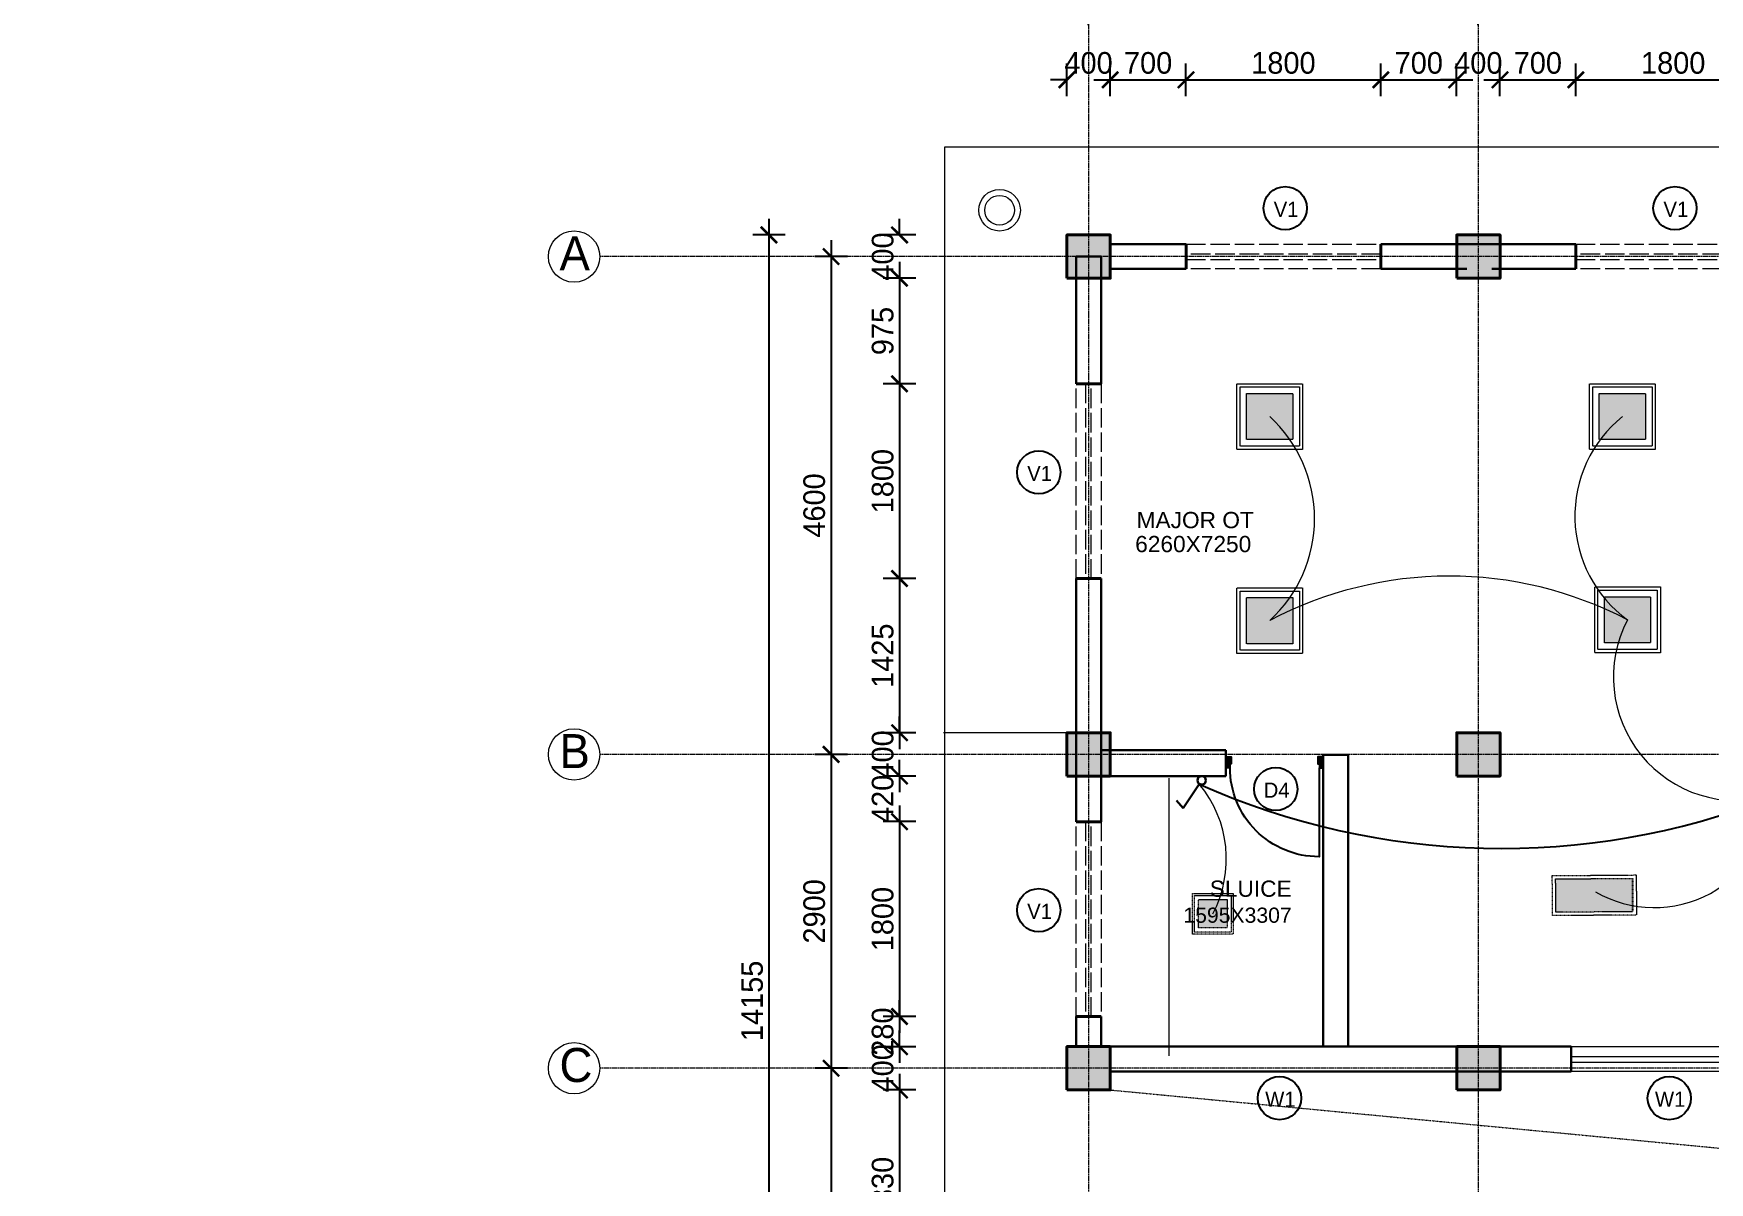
# Model space of a CAD drawing. Header units: inches. Extents: x -3071 to 2534411, y -17796 to 388172.
# Drawn here: x 1715705 to 1731185, y 360295 to 370911 of the extents above; entities that cross this region are included whole.
import ezdxf
from ezdxf.enums import TextEntityAlignment as Align

# ---------------------------------------------------------------- set-up
doc = ezdxf.new("R2010")
doc.units = ezdxf.units.IN
doc.header["$MEASUREMENT"] = 0
for name, pattern in [('ACAD_ISO08W100', [36, 24, -3, 6, -3]), ('CENTER', [2, 1.25, -0.25, 0.25, -0.25]), ('DASHDOT2', [12.7, 6.35, -3.175, 0, -3.175]), ('DASHED', [0.75, 0.5, -0.25]), ('Hidden', [15, 12, -3])]:
    doc.linetypes.add(name, pattern=pattern)
for name, color, linetype, lineweight in [('001-Archi-Opening Tags', 14, 'Continuous', 25), ('002-Archi- Opening', 90, 'Continuous', 25), ('A .4 col', 5, 'Continuous', 40), ('A 0.13 dw', 3, 'Continuous', 13), ('A 0.13 fixed furniture', 10, 'Continuous', 13), ('A 0.13 IND DIM', 240, 'Continuous', 13), ('A 0.18 steps', 6, 'Continuous', 18), ('A 0.40 wall', 160, 'Continuous', 40), ('cen', 50, 'ACAD_ISO08W100', 5), ('conduit Light & fan City', 30, 'Continuous', 5), ('dotted line', 1, 'DASHED', 9), ('Grid Tag', 6, 'Continuous', 20), ('p1 walls stone outline', 4, 'Continuous', 30), ('section', 6, 'DASHDOT2', 20), ('Switches', 173, 'Continuous', 15), ('text', 7, 'Continuous', 25)]:
    doc.layers.add(name, color=color, linetype=linetype, lineweight=lineweight)
for name, color, linetype in [('1 x 4 recessed', 80, 'CENTER'), ('2 x 11 recessed', 60, 'CENTER'), ('ceilling fan', 3, 'Continuous'), ('emergencylight', 1, 'Continuous'), ('thrtywpanel', 7, 'Continuous'), ('Wires', 1, 'Continuous')]:
    doc.layers.add(name, color=color, linetype=linetype)
doc.styles.add('AERIAL', font='arial.ttf', dxfattribs={"height": 10})
doc.styles.add('Archi 100', font='GOTHIC.TTF', dxfattribs={"height": 200})
doc.styles.add('CG', font='GOTHIC.TTF', dxfattribs={"height": 40})
doc.styles.get("Standard").update_dxf_attribs({"font": 'GOTHIC.TTF'})
doc.dimstyles.new('Archi 100', dxfattribs={"dimtxt": 200, "dimasz": 150, "dimexe": 150, "dimexo": 300, "dimgap": 50, "dimtad": 1, "dimdec": 0, "dimrnd": 5, "dimzin": 0, "dimdsep": 46, "dimtxsty": 'Archi 100', "dimblk": 'ARCHTICK', "dimcen": 0.09, "dimdle": 150, "dimclrd": 256, "dimclre": 256, "dimclrt": 256, "dimadec": 0, "dimazin": 0, "dimtfac": 1, "dimtdec": 0, "dimtix": 1, "dimtofl": 0, "dimtmove": 0, "dimatfit": 3, "dimfxl": 150, "dimfxlon": 1, "dimtolj": 1, "dimtzin": 0, "dimlwd": -1, "dimlwe": -1, "dimarcsym": 0})

# ---------------------------------------------------------------- blocks, each defined once
blk = doc.blocks.new('grid')
at = {"layer": 'Grid Tag', "linetype": 'Continuous', "ltscale": 30}
blk.add_circle((51, 48), 264, dxfattribs=at)
blk.add_attdef('GRID', (-143, -93), '', height=200)
blk = doc.blocks.new('*U659')
at = {"ltscale": 100}
for points in [[(5, 50), (5, -50), (55, -50), (55, 15), (40, 15), (40, 50)], [(895, 50), (895, -50), (845, -50), (845, 15), (860, 15), (860, 50)]]:
    blk.add_hatch(color=256, dxfattribs=at).paths.add_polyline_path(points)
blk.add_lwpolyline([(43, 50), (43, 864, -0.414214), (857, 50)], format="xyb", dxfattribs=at)
for points in [[(5, 50), (5, -50), (55, -50), (55, 15), (40, 15), (40, 50)], [(895, 50), (895, -50), (845, -50), (845, 15), (860, 15), (860, 50)]]:
    blk.add_lwpolyline(points, close=True)
blk = doc.blocks.new('window tag')
blk.add_circle((0, 0), 200)
at = {"style": 'Archi 100', "flags": 1}
for tag, p in [('WIDTH', (15, 174.5)), ('HEIGHT', (-4.5, -348.5))]:
    blk.add_attdef(tag, p, '', height=200, dxfattribs=at)
at = {"style": 'Archi 100'}
blk.add_attdef('SYMBOL', text='', height=200, dxfattribs=at).set_placement((8, -10.5), align=Align.MIDDLE_CENTER)
blk = doc.blocks.new('W2')
at = {"layer": 'A 0.13 dw'}
for points in [[(143910, 195589), (143910, 195359), (142110, 195359), (142110, 195589)], [(142110, 195446), (143910, 195446), (143910, 195496), (142110, 195496)]]:
    blk.add_lwpolyline(points, close=True, dxfattribs=at)
blk = doc.blocks.new('VENT 1800')
at = {"layer": 'A 0.13 dw', "linetype": 'Hidden', "ltscale": 15}
for p, q in [((165850, 199351), (167650, 199351)), ((167650, 199258), (165850, 199258)), ((165850, 199208), (167650, 199208)), ((167650, 199121), (165850, 199121))]:
    blk.add_line(p, q, dxfattribs=at)
at = {"layer": 'A 0.40 wall', "ltscale": 15}
for p, q in [((165850, 199121), (165850, 199351)), ((165850, 199258), (165850, 199208)), ((167650, 199351), (167650, 199121)), ((167650, 199208), (167650, 199258))]:
    blk.add_line(p, q, dxfattribs=at)
blk = doc.blocks.new('_ArchTick')
at = {"color": 0, "linetype": 'ByBlock', "const_width": 0.15}
blk.add_lwpolyline([(-0.5, -0.5), (0.5, 0.5)], dxfattribs=at)
blk = doc.blocks.new('*D1087')
at = {"transparency": 16777216}
for p, q in [((1725250, 370333), (1725250, 370633)), ((1725650, 370333), (1725650, 370633)), ((1725250, 370483), (1725100, 370483)), ((1725650, 370483), (1725800, 370483))]:
    blk.add_line(p, q, dxfattribs=at)
at = {"layer": 'Defpoints', "color": 0, "transparency": 16777216}
for p in [(1725650, 370483), (1725250, 369050), (1725650, 369050)]:
    blk.add_point(p, dxfattribs=at)
at = {"transparency": 16777216, "xscale": 150, "yscale": 150, "zscale": 150}
blk.add_blockref('_ArchTick', (1725250, 370483), dxfattribs=at)
at = {"transparency": 16777216, "xscale": 150, "yscale": 150, "zscale": 150, "rotation": 180}
blk.add_blockref('_ArchTick', (1725650, 370483), dxfattribs=at)
at = {"transparency": 16777216, "insert": (1725450, 370638), "char_height": 200, "attachment_point": 5, "style": 'Archi 100'}
blk.add_mtext('\\A1;400', dxfattribs=at)
blk = doc.blocks.new('*D1088')
at = {"transparency": 16777216}
for p, q in [((1725650, 370333), (1725650, 370633)), ((1726350, 370333), (1726350, 370633)), ((1725500, 370483), (1726500, 370483))]:
    blk.add_line(p, q, dxfattribs=at)
at = {"layer": 'Defpoints', "color": 0, "transparency": 16777216}
for p in [(1726350, 370483), (1725650, 369050), (1726350, 368965)]:
    blk.add_point(p, dxfattribs=at)
at = {"transparency": 16777216, "xscale": 150, "yscale": 150, "zscale": 150, "rotation": 180}
blk.add_blockref('_ArchTick', (1725650, 370483), dxfattribs=at)
at = {"transparency": 16777216, "xscale": 150, "yscale": 150, "zscale": 150}
blk.add_blockref('_ArchTick', (1726350, 370483), dxfattribs=at)
at = {"transparency": 16777216, "insert": (1726000, 370638), "char_height": 200, "attachment_point": 5, "style": 'Archi 100'}
blk.add_mtext('\\A1;700', dxfattribs=at)
blk = doc.blocks.new('*D1089')
at = {"transparency": 16777216}
for p, q in [((1726350, 370333), (1726350, 370633)), ((1728150, 370333), (1728150, 370633)), ((1726200, 370483), (1728300, 370483))]:
    blk.add_line(p, q, dxfattribs=at)
at = {"layer": 'Defpoints', "color": 0, "transparency": 16777216}
for p in [(1728150, 370483), (1726350, 368965), (1728150, 368965)]:
    blk.add_point(p, dxfattribs=at)
at = {"transparency": 16777216, "xscale": 150, "yscale": 150, "zscale": 150, "rotation": 180}
blk.add_blockref('_ArchTick', (1726350, 370483), dxfattribs=at)
at = {"transparency": 16777216, "xscale": 150, "yscale": 150, "zscale": 150}
blk.add_blockref('_ArchTick', (1728150, 370483), dxfattribs=at)
at = {"transparency": 16777216, "insert": (1727250, 370638), "char_height": 200, "attachment_point": 5, "style": 'Archi 100'}
blk.add_mtext('\\A1;1800', dxfattribs=at)
blk = doc.blocks.new('*D1090')
at = {"transparency": 16777216}
for p, q in [((1728150, 370333), (1728150, 370633)), ((1728850, 370333), (1728850, 370633)), ((1728000, 370483), (1729000, 370483))]:
    blk.add_line(p, q, dxfattribs=at)
at = {"layer": 'Defpoints', "color": 0, "transparency": 16777216}
for p in [(1728850, 370483), (1728850, 369050), (1728150, 368965)]:
    blk.add_point(p, dxfattribs=at)
at = {"transparency": 16777216, "xscale": 150, "yscale": 150, "zscale": 150, "rotation": 180}
blk.add_blockref('_ArchTick', (1728150, 370483), dxfattribs=at)
at = {"transparency": 16777216, "xscale": 150, "yscale": 150, "zscale": 150}
blk.add_blockref('_ArchTick', (1728850, 370483), dxfattribs=at)
at = {"transparency": 16777216, "insert": (1728500, 370638), "char_height": 200, "attachment_point": 5, "style": 'Archi 100'}
blk.add_mtext('\\A1;700', dxfattribs=at)
blk = doc.blocks.new('*D1091')
at = {"transparency": 16777216}
for p, q in [((1728850, 370333), (1728850, 370633)), ((1729250, 370333), (1729250, 370633)), ((1728850, 370483), (1728700, 370483)), ((1729250, 370483), (1729400, 370483))]:
    blk.add_line(p, q, dxfattribs=at)
at = {"layer": 'Defpoints', "color": 0, "transparency": 16777216}
for p in [(1729250, 370483), (1728850, 369050), (1729250, 369050)]:
    blk.add_point(p, dxfattribs=at)
at = {"transparency": 16777216, "xscale": 150, "yscale": 150, "zscale": 150}
blk.add_blockref('_ArchTick', (1728850, 370483), dxfattribs=at)
at = {"transparency": 16777216, "xscale": 150, "yscale": 150, "zscale": 150, "rotation": 180}
blk.add_blockref('_ArchTick', (1729250, 370483), dxfattribs=at)
at = {"transparency": 16777216, "insert": (1729050, 370638), "char_height": 200, "attachment_point": 5, "style": 'Archi 100'}
blk.add_mtext('\\A1;400', dxfattribs=at)
blk = doc.blocks.new('*D1092')
at = {"transparency": 16777216}
for p, q in [((1729250, 370333), (1729250, 370633)), ((1729951, 370333), (1729951, 370633)), ((1729100, 370483), (1730101, 370483))]:
    blk.add_line(p, q, dxfattribs=at)
at = {"layer": 'Defpoints', "color": 0, "transparency": 16777216}
for p in [(1729951, 370483), (1729250, 369050), (1729951, 368965)]:
    blk.add_point(p, dxfattribs=at)
at = {"transparency": 16777216, "xscale": 150, "yscale": 150, "zscale": 150, "rotation": 180}
blk.add_blockref('_ArchTick', (1729250, 370483), dxfattribs=at)
at = {"transparency": 16777216, "xscale": 150, "yscale": 150, "zscale": 150}
blk.add_blockref('_ArchTick', (1729951, 370483), dxfattribs=at)
at = {"transparency": 16777216, "insert": (1729600, 370638), "char_height": 200, "attachment_point": 5, "style": 'Archi 100'}
blk.add_mtext('\\A1;700', dxfattribs=at)
blk = doc.blocks.new('*D1093')
at = {"transparency": 16777216}
for p, q in [((1729951, 370333), (1729951, 370633)), ((1731750, 370333), (1731750, 370633)), ((1729801, 370483), (1731900, 370483))]:
    blk.add_line(p, q, dxfattribs=at)
at = {"layer": 'Defpoints', "color": 0, "transparency": 16777216}
for p in [(1731750, 370483), (1729951, 368965), (1731750, 368965)]:
    blk.add_point(p, dxfattribs=at)
at = {"transparency": 16777216, "xscale": 150, "yscale": 150, "zscale": 150, "rotation": 180}
blk.add_blockref('_ArchTick', (1729951, 370483), dxfattribs=at)
at = {"transparency": 16777216, "xscale": 150, "yscale": 150, "zscale": 150}
blk.add_blockref('_ArchTick', (1731750, 370483), dxfattribs=at)
at = {"transparency": 16777216, "insert": (1730850, 370638), "char_height": 200, "attachment_point": 5, "style": 'Archi 100'}
blk.add_mtext('\\A1;1800', dxfattribs=at)
blk = doc.blocks.new('*D1126')
at = {"transparency": 16777216}
for p, q in [((1725450, 370987), (1725450, 371287)), ((1729050, 370987), (1729050, 371287)), ((1725300, 371137), (1729200, 371137))]:
    blk.add_line(p, q, dxfattribs=at)
at = {"layer": 'Defpoints', "color": 0, "transparency": 16777216}
for p in [(1729050, 371137), (1725450, 368850), (1729050, 368850)]:
    blk.add_point(p, dxfattribs=at)
at = {"transparency": 16777216, "xscale": 150, "yscale": 150, "zscale": 150, "rotation": 180}
blk.add_blockref('_ArchTick', (1725450, 371137), dxfattribs=at)
at = {"transparency": 16777216, "xscale": 150, "yscale": 150, "zscale": 150}
blk.add_blockref('_ArchTick', (1729050, 371137), dxfattribs=at)
at = {"transparency": 16777216, "insert": (1727250, 371292), "char_height": 200, "attachment_point": 5, "style": 'Archi 100'}
blk.add_mtext('\\A1;3600', dxfattribs=at)
blk = doc.blocks.new('*D1127')
at = {"transparency": 16777216}
for p, q in [((1729050, 370987), (1729050, 371287)), ((1732650, 370987), (1732650, 371287)), ((1728900, 371137), (1732800, 371137))]:
    blk.add_line(p, q, dxfattribs=at)
at = {"layer": 'Defpoints', "color": 0, "transparency": 16777216}
for p in [(1732650, 371137), (1729050, 368850), (1732650, 368850)]:
    blk.add_point(p, dxfattribs=at)
at = {"transparency": 16777216, "xscale": 150, "yscale": 150, "zscale": 150, "rotation": 180}
blk.add_blockref('_ArchTick', (1729050, 371137), dxfattribs=at)
at = {"transparency": 16777216, "xscale": 150, "yscale": 150, "zscale": 150}
blk.add_blockref('_ArchTick', (1732650, 371137), dxfattribs=at)
at = {"transparency": 16777216, "insert": (1730850, 371292), "char_height": 200, "attachment_point": 5, "style": 'Archi 100'}
blk.add_mtext('\\A1;3600', dxfattribs=at)
blk = doc.blocks.new('*D1137')
at = {"transparency": 16777216}
for p, q in [((1725250, 371649), (1725250, 371949)), ((1764300, 371649), (1764300, 371949)), ((1725100, 371799), (1764450, 371799))]:
    blk.add_line(p, q, dxfattribs=at)
at = {"layer": 'Defpoints', "color": 0, "transparency": 16777216}
for p in [(1764300, 371799), (1725250, 369050), (1764300, 369050)]:
    blk.add_point(p, dxfattribs=at)
at = {"transparency": 16777216, "xscale": 150, "yscale": 150, "zscale": 150, "rotation": 180}
blk.add_blockref('_ArchTick', (1725250, 371799), dxfattribs=at)
at = {"transparency": 16777216, "xscale": 150, "yscale": 150, "zscale": 150}
blk.add_blockref('_ArchTick', (1764300, 371799), dxfattribs=at)
at = {"transparency": 16777216, "insert": (1744775, 371954), "char_height": 200, "attachment_point": 5, "style": 'Archi 100'}
blk.add_mtext('\\A1;39050', dxfattribs=at)
blk = doc.blocks.new('*D1138')
at = {"transparency": 16777216}
for p, q in [((1723704, 369050), (1723704, 369200)), ((1723854, 369050), (1723554, 369050)), ((1723854, 368650), (1723554, 368650)), ((1723704, 368650), (1723704, 368500))]:
    blk.add_line(p, q, dxfattribs=at)
at = {"layer": 'Defpoints', "color": 0, "transparency": 16777216}
for p in [(1725250, 369050), (1723704, 368650), (1725250, 368650)]:
    blk.add_point(p, dxfattribs=at)
at = {"transparency": 16777216, "xscale": 150, "yscale": 150, "zscale": 150}
for p, rotation in [((1723704, 369050), 270), ((1723704, 368650), 90)]:
    blk.add_blockref('_ArchTick', p, dxfattribs=dict(at, rotation=rotation))
at = {"transparency": 16777216, "insert": (1723549, 368850), "char_height": 200, "attachment_point": 5, "rotation": 90, "style": 'Archi 100'}
blk.add_mtext('\\A1;400', dxfattribs=at)
blk = doc.blocks.new('*D1139')
at = {"transparency": 16777216}
for p, q in [((1723704, 368800), (1723704, 367524)), ((1723854, 368650), (1723554, 368650)), ((1723854, 367674), (1723554, 367674))]:
    blk.add_line(p, q, dxfattribs=at)
at = {"layer": 'Defpoints', "color": 0, "transparency": 16777216}
for p in [(1725250, 368650), (1723704, 367674), (1725335, 367674)]:
    blk.add_point(p, dxfattribs=at)
at = {"transparency": 16777216, "xscale": 150, "yscale": 150, "zscale": 150}
for p, rotation in [((1723704, 368650), 90), ((1723704, 367674), 270)]:
    blk.add_blockref('_ArchTick', p, dxfattribs=dict(at, rotation=rotation))
at = {"transparency": 16777216, "insert": (1723549, 368162), "char_height": 200, "attachment_point": 5, "rotation": 90, "style": 'Archi 100'}
blk.add_mtext('\\A1;975', dxfattribs=at)
blk = doc.blocks.new('*D1140')
at = {"transparency": 16777216}
for p, q in [((1723704, 367824), (1723704, 365725)), ((1723854, 367674), (1723554, 367674)), ((1723854, 365875), (1723554, 365875))]:
    blk.add_line(p, q, dxfattribs=at)
at = {"layer": 'Defpoints', "color": 0, "transparency": 16777216}
for p in [(1725335, 367674), (1723704, 365875), (1725335, 365875)]:
    blk.add_point(p, dxfattribs=at)
at = {"transparency": 16777216, "xscale": 150, "yscale": 150, "zscale": 150}
for p, rotation in [((1723704, 367674), 90), ((1723704, 365875), 270)]:
    blk.add_blockref('_ArchTick', p, dxfattribs=dict(at, rotation=rotation))
at = {"transparency": 16777216, "insert": (1723549, 366775), "char_height": 200, "attachment_point": 5, "rotation": 90, "style": 'Archi 100'}
blk.add_mtext('\\A1;1800', dxfattribs=at)
blk = doc.blocks.new('*D1141')
at = {"transparency": 16777216}
for p, q in [((1723704, 366025), (1723704, 364300)), ((1723854, 365875), (1723554, 365875)), ((1723854, 364450), (1723554, 364450))]:
    blk.add_line(p, q, dxfattribs=at)
at = {"layer": 'Defpoints', "color": 0, "transparency": 16777216}
for p in [(1725335, 365875), (1723704, 364450), (1725250, 364450)]:
    blk.add_point(p, dxfattribs=at)
at = {"transparency": 16777216, "xscale": 150, "yscale": 150, "zscale": 150}
for p, rotation in [((1723704, 365875), 90), ((1723704, 364450), 270)]:
    blk.add_blockref('_ArchTick', p, dxfattribs=dict(at, rotation=rotation))
at = {"transparency": 16777216, "insert": (1723549, 365162), "char_height": 200, "attachment_point": 5, "rotation": 90, "style": 'Archi 100'}
blk.add_mtext('\\A1;1425', dxfattribs=at)
blk = doc.blocks.new('*D1142')
at = {"transparency": 16777216}
for p, q in [((1723704, 364450), (1723704, 364600)), ((1723854, 364450), (1723554, 364450)), ((1723854, 364050), (1723554, 364050)), ((1723704, 364050), (1723704, 363900))]:
    blk.add_line(p, q, dxfattribs=at)
at = {"layer": 'Defpoints', "color": 0, "transparency": 16777216}
for p in [(1725250, 364450), (1723704, 364050), (1725250, 364050)]:
    blk.add_point(p, dxfattribs=at)
at = {"transparency": 16777216, "xscale": 150, "yscale": 150, "zscale": 150}
for p, rotation in [((1723704, 364450), 270), ((1723704, 364050), 90)]:
    blk.add_blockref('_ArchTick', p, dxfattribs=dict(at, rotation=rotation))
at = {"transparency": 16777216, "insert": (1723549, 364250), "char_height": 200, "attachment_point": 5, "rotation": 90, "style": 'Archi 100'}
blk.add_mtext('\\A1;400', dxfattribs=at)
blk = doc.blocks.new('*D1143')
at = {"transparency": 16777216}
for p, q in [((1723704, 364050), (1723704, 364200)), ((1723854, 364050), (1723554, 364050)), ((1723854, 363629), (1723554, 363629)), ((1723704, 363629), (1723704, 363479))]:
    blk.add_line(p, q, dxfattribs=at)
at = {"layer": 'Defpoints', "color": 0, "transparency": 16777216}
for p in [(1725250, 364050), (1723704, 363629), (1725335, 363629)]:
    blk.add_point(p, dxfattribs=at)
at = {"transparency": 16777216, "xscale": 150, "yscale": 150, "zscale": 150}
for p, rotation in [((1723704, 364050), 270), ((1723704, 363629), 90)]:
    blk.add_blockref('_ArchTick', p, dxfattribs=dict(at, rotation=rotation))
at = {"transparency": 16777216, "insert": (1723549, 363839), "char_height": 200, "attachment_point": 5, "rotation": 90, "style": 'Archi 100'}
blk.add_mtext('\\A1;420', dxfattribs=at)
blk = doc.blocks.new('*D1144')
at = {"transparency": 16777216}
for p, q in [((1723854, 363629), (1723554, 363629)), ((1723704, 363779), (1723704, 361679)), ((1723854, 361829), (1723554, 361829))]:
    blk.add_line(p, q, dxfattribs=at)
at = {"layer": 'Defpoints', "color": 0, "transparency": 16777216}
for p in [(1725335, 363629), (1723704, 361829), (1725335, 361829)]:
    blk.add_point(p, dxfattribs=at)
at = {"transparency": 16777216, "xscale": 150, "yscale": 150, "zscale": 150}
for p, rotation in [((1723704, 363629), 90), ((1723704, 361829), 270)]:
    blk.add_blockref('_ArchTick', p, dxfattribs=dict(at, rotation=rotation))
at = {"transparency": 16777216, "insert": (1723549, 362729), "char_height": 200, "attachment_point": 5, "rotation": 90, "style": 'Archi 100'}
blk.add_mtext('\\A1;1800', dxfattribs=at)
blk = doc.blocks.new('*D1145')
at = {"transparency": 16777216}
for p, q in [((1723704, 361829), (1723704, 361979)), ((1723854, 361829), (1723554, 361829)), ((1723854, 361550), (1723554, 361550)), ((1723704, 361550), (1723704, 361400))]:
    blk.add_line(p, q, dxfattribs=at)
at = {"layer": 'Defpoints', "color": 0, "transparency": 16777216}
for p in [(1725335, 361829), (1723704, 361550), (1725250, 361550)]:
    blk.add_point(p, dxfattribs=at)
at = {"transparency": 16777216, "xscale": 150, "yscale": 150, "zscale": 150}
for p, rotation in [((1723704, 361829), 270), ((1723704, 361550), 90)]:
    blk.add_blockref('_ArchTick', p, dxfattribs=dict(at, rotation=rotation))
at = {"transparency": 16777216, "insert": (1723549, 361689), "char_height": 200, "attachment_point": 5, "rotation": 90, "style": 'Archi 100'}
blk.add_mtext('\\A1;280', dxfattribs=at)
blk = doc.blocks.new('*D1146')
at = {"transparency": 16777216}
for p, q in [((1723704, 361550), (1723704, 361700)), ((1723854, 361550), (1723554, 361550)), ((1723854, 361150), (1723554, 361150)), ((1723704, 361150), (1723704, 361000))]:
    blk.add_line(p, q, dxfattribs=at)
at = {"layer": 'Defpoints', "color": 0, "transparency": 16777216}
for p in [(1725250, 361550), (1723704, 361150), (1725250, 361150)]:
    blk.add_point(p, dxfattribs=at)
at = {"transparency": 16777216, "xscale": 150, "yscale": 150, "zscale": 150}
for p, rotation in [((1723704, 361550), 270), ((1723704, 361150), 90)]:
    blk.add_blockref('_ArchTick', p, dxfattribs=dict(at, rotation=rotation))
at = {"transparency": 16777216, "insert": (1723549, 361350), "char_height": 200, "attachment_point": 5, "rotation": 90, "style": 'Archi 100'}
blk.add_mtext('\\A1;400', dxfattribs=at)
blk = doc.blocks.new('*D1147')
at = {"transparency": 16777216}
for p, q in [((1723854, 361150), (1723554, 361150)), ((1723704, 361300), (1723704, 359170)), ((1723854, 359320), (1723554, 359320))]:
    blk.add_line(p, q, dxfattribs=at)
at = {"layer": 'Defpoints', "color": 0, "transparency": 16777216}
for p in [(1725250, 361150), (1723704, 359320), (1725278, 359320)]:
    blk.add_point(p, dxfattribs=at)
at = {"transparency": 16777216, "xscale": 150, "yscale": 150, "zscale": 150}
for p, rotation in [((1723704, 361150), 90), ((1723704, 359320), 270)]:
    blk.add_blockref('_ArchTick', p, dxfattribs=dict(at, rotation=rotation))
at = {"transparency": 16777216, "insert": (1723549, 360235), "char_height": 200, "attachment_point": 5, "rotation": 90, "style": 'Archi 100'}
blk.add_mtext('\\A1;1830', dxfattribs=at)
blk = doc.blocks.new('*D1153')
at = {"transparency": 16777216}
for p, q in [((1723072, 369000), (1723072, 364100)), ((1723222, 368850), (1722922, 368850)), ((1723222, 364250), (1722922, 364250))]:
    blk.add_line(p, q, dxfattribs=at)
at = {"layer": 'Defpoints', "color": 0, "transparency": 16777216}
for p in [(1725450, 368850), (1723072, 364250), (1725450, 364250)]:
    blk.add_point(p, dxfattribs=at)
at = {"transparency": 16777216, "xscale": 150, "yscale": 150, "zscale": 150}
for p, rotation in [((1723072, 368850), 90), ((1723072, 364250), 270)]:
    blk.add_blockref('_ArchTick', p, dxfattribs=dict(at, rotation=rotation))
at = {"transparency": 16777216, "insert": (1722917, 366550), "char_height": 200, "attachment_point": 5, "rotation": 90, "style": 'Archi 100'}
blk.add_mtext('\\A1;4600', dxfattribs=at)
blk = doc.blocks.new('*D1154')
at = {"transparency": 16777216}
for p, q in [((1723072, 364400), (1723072, 361200)), ((1723222, 364250), (1722922, 364250)), ((1723222, 361350), (1722922, 361350))]:
    blk.add_line(p, q, dxfattribs=at)
at = {"layer": 'Defpoints', "color": 0, "transparency": 16777216}
for p in [(1725450, 364250), (1723072, 361350), (1725450, 361350)]:
    blk.add_point(p, dxfattribs=at)
at = {"transparency": 16777216, "xscale": 150, "yscale": 150, "zscale": 150}
for p, rotation in [((1723072, 364250), 90), ((1723072, 361350), 270)]:
    blk.add_blockref('_ArchTick', p, dxfattribs=dict(at, rotation=rotation))
at = {"transparency": 16777216, "insert": (1722917, 362800), "char_height": 200, "attachment_point": 5, "rotation": 90, "style": 'Archi 100'}
blk.add_mtext('\\A1;2900', dxfattribs=at)
blk = doc.blocks.new('*D1155')
at = {"transparency": 16777216}
for p, q in [((1723072, 361500), (1723072, 356600)), ((1723222, 361350), (1722922, 361350)), ((1723222, 356750), (1722922, 356750))]:
    blk.add_line(p, q, dxfattribs=at)
at = {"layer": 'Defpoints', "color": 0, "transparency": 16777216}
for p in [(1725450, 361350), (1723072, 356750), (1725450, 356750)]:
    blk.add_point(p, dxfattribs=at)
at = {"transparency": 16777216, "xscale": 150, "yscale": 150, "zscale": 150}
for p, rotation in [((1723072, 361350), 90), ((1723072, 356750), 270)]:
    blk.add_blockref('_ArchTick', p, dxfattribs=dict(at, rotation=rotation))
at = {"transparency": 16777216, "insert": (1722917, 359050), "char_height": 200, "attachment_point": 5, "rotation": 90, "style": 'Archi 100'}
blk.add_mtext('\\A1;4600', dxfattribs=at)
blk = doc.blocks.new('*D1157')
at = {"transparency": 16777216}
for p, q in [((1722498, 369200), (1722498, 354745)), ((1722648, 369050), (1722348, 369050)), ((1722648, 354895), (1722348, 354895))]:
    blk.add_line(p, q, dxfattribs=at)
at = {"layer": 'Defpoints', "color": 0, "transparency": 16777216}
for p in [(1725250, 369050), (1722498, 354895), (1725236, 354895)]:
    blk.add_point(p, dxfattribs=at)
at = {"transparency": 16777216, "xscale": 150, "yscale": 150, "zscale": 150}
for p, rotation in [((1722498, 369050), 90), ((1722498, 354895), 270)]:
    blk.add_blockref('_ArchTick', p, dxfattribs=dict(at, rotation=rotation))
at = {"transparency": 16777216, "insert": (1722343, 361973), "char_height": 200, "attachment_point": 5, "rotation": 90, "style": 'Archi 100'}
blk.add_mtext('\\A1;14155', dxfattribs=at)
blk = doc.blocks.new('*D1158')
at = {"transparency": 16777216}
for p, q in [((1765924, 369050), (1765924, 369200)), ((1765774, 369050), (1766074, 369050)), ((1765774, 368669), (1766074, 368669)), ((1765924, 368669), (1765924, 368519))]:
    blk.add_line(p, q, dxfattribs=at)
at = {"layer": 'Defpoints', "color": 0, "transparency": 16777216}
for p in [(1764300, 369050), (0, 368669), (1765924, 368669)]:
    blk.add_point(p, dxfattribs=at)
at = {"transparency": 16777216, "xscale": 150, "yscale": 150, "zscale": 150}
for p, rotation in [((1765924, 369050), 270), ((1765924, 368669), 90)]:
    blk.add_blockref('_ArchTick', p, dxfattribs=dict(at, rotation=rotation))
at = {"transparency": 16777216, "insert": (1765769, 368860), "char_height": 200, "attachment_point": 5, "rotation": 90, "style": 'Archi 100'}
blk.add_mtext('\\A1;380', dxfattribs=at)
blk = doc.blocks.new('*D1159')
at = {"transparency": 16777216}
for p, q in [((1623, 368819), (1623, 364300)), ((1473, 368669), (1773, 368669)), ((1773, 364450), (1473, 364450))]:
    blk.add_line(p, q, dxfattribs=at)
at = {"layer": 'Defpoints', "color": 0, "transparency": 16777216}
for p in [(0, 368669), (1623, 364450), (1764300, 364450)]:
    blk.add_point(p, dxfattribs=at)
at = {"transparency": 16777216, "xscale": 150, "yscale": 150, "zscale": 150}
for p, rotation in [((1623, 368669), 90), ((1623, 364450), 270)]:
    blk.add_blockref('_ArchTick', p, dxfattribs=dict(at, rotation=rotation))
at = {"transparency": 16777216, "insert": (1468, 366560), "char_height": 200, "attachment_point": 5, "rotation": 90, "style": 'Archi 100'}
blk.add_mtext('\\A1;4220', dxfattribs=at)
blk = doc.blocks.new('36W LED PANEL')
at = {"layer": '2 x 11 recessed', "lineweight": 0, "true_color": 0xffffff, "transparency": 33554664}
h = blk.add_hatch(color=7, dxfattribs=at)
h.dxf.hatch_style = 1
h.set_gradient(color1=(0, 0, 255), color2=(255, 255, 0))
h.paths.add_polyline_path([(-213, 213), (213, 213), (213, -213), (-213, -213)])
at = {"layer": '2 x 11 recessed', "lineweight": 0}
for points in [[(-304, 304), (304, 304), (304, -304), (-304, -304)], [(-274, 274), (274, 274), (274, -274), (-274, -274)], [(-213, 213), (213, 213), (213, -213), (-213, -213)]]:
    blk.add_lwpolyline(points, close=True, dxfattribs=at)
blk = doc.blocks.new('1by1 15w')
at = {"layer": '2 x 11 recessed', "lineweight": 0, "true_color": 0xffffff}
h = blk.add_hatch(dxfattribs=at)
h.set_pattern_fill('DOTS', scale=7.6)
h.set_pattern_definition([(0, (-24150.00014, -28906.40267), (0.2375, 0.475), [0, -0.475])])
h.paths.add_polyline_path([(111699, 133932), (111912, 133932), (111912, 133720), (111699, 133720)])
at = {"layer": '2 x 11 recessed', "lineweight": 0}
for points in [[(111654, 133978), (111958, 133978), (111958, 133674), (111654, 133674)], [(111669, 133963), (111942, 133963), (111942, 133689), (111669, 133689)], [(111699, 133932), (111912, 133932), (111912, 133720), (111699, 133720)]]:
    blk.add_lwpolyline(points, close=True, dxfattribs=at)
blk = doc.blocks.new('2 ft panel')
at = {"layer": '1 x 4 recessed', "lineweight": 0}
h = blk.add_hatch(dxfattribs=at)
h.set_pattern_fill('AR-SAND', color=256, scale=6.25)
h.set_pattern_definition([(37.5, (-417982.219, 97562.351), (-0.39370849, 12.04264856), [0, -9.5, 0, -10.625, 0, -10.15625]), (7.5, (-417982.219, 97562.351), (11.0611044, 17.6384129), [0, -5.125, 0, -8.5625, 0, -3.28125]), (327.5, (-417989.906, 97562.351), (19.46338664, 0.03536908), [0, -3.125, 0, -11.25, 0, -14.6875]), (317.5, (-417989.906, 97562.351), (18.7882913, 5.4854723), [0, -1.5625, 0, -7.375, 0, -8.4375])])
h.paths.add_polyline_path([(287, -125), (287, 125), (-288, 125), (-288, -125)])
at = {"layer": '1 x 4 recessed'}
blk.add_line((287, 125), (287, -125), dxfattribs=at)
at = {"layer": '1 x 4 recessed', "lineweight": 0}
for points in [[(316, -150), (-313, -150), (-313, 150), (316, 150)], [(316, 150), (316, -150)], [(287, -125), (-288, -125), (-288, 125), (287, 125)]]:
    blk.add_lwpolyline(points, dxfattribs=at)
blk = doc.blocks.new('1 WAY')
at = {"layer": 'Switches', "lineweight": 30}
for p, q in [((1.76, 2.13), (6.02, 8.52)), ((6.02, 8.52), (7.78, 6.51))]:
    blk.add_line(p, q, dxfattribs=at)
blk.add_circle((1.13, 1.13), 1.13, dxfattribs=at)
blk = doc.blocks.new('emergency')
at = {"layer": 'conduit Light & fan City'}
for radius in [128, 91.5]:
    blk.add_circle((0, 0), radius, dxfattribs=at)

msp = doc.modelspace()

# ---------------------------------------------------------------- hatches: boundary and pattern name
at = {"layer": 'A .4 col', "linetype": 'Continuous'}
h = msp.add_hatch(color=256, dxfattribs=at)
h.dxf.hatch_style = 1
h.paths.add_polyline_path([(1725250.46, 368650.17), (1725650.46, 368650.17), (1725650.46, 369050.17), (1725250.46, 369050.17)])
h = msp.add_hatch(color=256, dxfattribs=at)
h.dxf.hatch_style = 1
h.paths.add_polyline_path([(1728850.46, 368650.17), (1729250.46, 368650.17), (1729250.46, 369050.17), (1728850.46, 369050.17)])
h = msp.add_hatch(color=256, dxfattribs=at)
h.dxf.hatch_style = 1
h.paths.add_polyline_path([(1725250.46, 364050.17), (1725650.46, 364050.17), (1725650.46, 364450.17), (1725250.46, 364450.17)])
h = msp.add_hatch(color=256, dxfattribs=at)
h.dxf.hatch_style = 1
h.paths.add_polyline_path([(1728850.46, 364050.17), (1729250.46, 364050.17), (1729250.46, 364450.17), (1728850.46, 364450.17)])
h = msp.add_hatch(color=256, dxfattribs=at)
h.dxf.hatch_style = 1
h.paths.add_polyline_path([(1725250.46, 361150.17), (1725650.46, 361150.17), (1725650.46, 361550.17), (1725250.46, 361550.17)])
h = msp.add_hatch(color=256, dxfattribs=at)
h.dxf.hatch_style = 1
h.paths.add_polyline_path([(1728850.46, 361150.17), (1729250.46, 361150.17), (1729250.46, 361550.17), (1728850.46, 361550.17)])

# ---------------------------------------------------------------- linework, layer by layer
for points in [[(1725250.46, 368650.17), (1725650.46, 368650.17), (1725650.46, 369050.17), (1725250.46, 369050.17)], [(1728850.46, 368650.17), (1729250.46, 368650.17), (1729250.46, 369050.17), (1728850.46, 369050.17)], [(1725250.46, 364050.17), (1725650.46, 364050.17), (1725650.46, 364450.17), (1725250.46, 364450.17)], [(1728850.46, 364050.17), (1729250.46, 364050.17), (1729250.46, 364450.17), (1728850.46, 364450.17)], [(1725250.46, 361150.17), (1725650.46, 361150.17), (1725650.46, 361550.17), (1725250.46, 361550.17)], [(1728850.46, 361150.17), (1729250.46, 361150.17), (1729250.46, 361550.17), (1728850.46, 361550.17)]]:
    msp.add_lwpolyline(points, close=True, dxfattribs=at)
at = {"layer": 'A 0.13 fixed furniture'}
msp.add_line((1726190.46, 364030.45), (1726190.46, 361465.17), dxfattribs=at)
at = {"layer": 'A 0.18 steps'}
msp.add_line((1725335.5, 364450.17), (1724110.65, 364450.17), dxfattribs=at)
at = {"layer": 'cen', "ltscale": 2}
for p, q in [((1729050.46, 347495.53), (1729050.46, 373358.26)), ((1725450.46, 373172.74), (1725450.46, 347495.53)), ((1768615.46, 368850.17), (1720935.46, 368850.17)), ((1768615.46, 364250.17), (1720935.46, 364250.17)), ((1768615.46, 361350.17), (1720935.46, 361350.17))]:
    msp.add_line(p, q, dxfattribs=at)
at = {"layer": 'Defpoints'}
msp.add_arc((1729264.89, 370224.72), 6844.16, 245.92632, 291.261647, dxfattribs=at)
at = {"layer": 'dotted line', "linetype": 'Continuous', "ltscale": 1000}
msp.add_lwpolyline([(1749900.46, 369865.94), (1765115.46, 369865.94), (1765115.46, 350420.13), (1743325.46, 350420.13), (1743325.46, 353795.18), (1724123.66, 353795.18), (1724123.66, 369865.17), (1744800.46, 369865.17)], dxfattribs=at)
at = {"layer": 'p1 walls stone outline'}
for p, q in [((1725650.46, 368735.17), (1725650.46, 368965.17)), ((1726350.46, 368965.17), (1725650.46, 368965.17)), ((1726350.46, 368735.17), (1726350.46, 368965.17)), ((1728850.5, 368965.17), (1728150.46, 368965.17)), ((1728150.46, 368965.17), (1728150.46, 368735.17)), ((1729950.52, 368965.17), (1728850.46, 368965.17)), ((1728850.46, 368735.17), (1728850.46, 368965.17)), ((1728850.46, 368735.17), (1728850.46, 368965.17)), ((1729950.52, 368965.17), (1729950.52, 368735.17)), ((1725335.46, 368850.17), (1725335.46, 367674.48)), ((1725335.46, 368850.17), (1725565.46, 368850.17)), ((1725565.46, 368850.17), (1725565.46, 367674.48)), ((1726350.46, 368735.17), (1725650.46, 368735.17)), ((1728850.5, 368735.17), (1728150.46, 368735.17)), ((1728945.46, 368735.17), (1728850.46, 368735.17)), ((1729950.52, 368735.17), (1729175.46, 368735.17)), ((1725335.46, 367674.48), (1725565.46, 367674.48)), ((1725335.46, 365874.6), (1725335.46, 364050.17)), ((1725335.46, 365874.6), (1725565.46, 365874.6)), ((1725565.46, 365874.6), (1725565.46, 364050.17)), ((1725565.46, 364290.17), (1726718.19, 364290.17)), ((1726718.19, 364290.17), (1726718.19, 364050.17)), ((1727617.01, 364247.08), (1727847.01, 364247.08)), ((1727617.01, 361550.37), (1727617.01, 364247.07)), ((1727847.01, 364247.08), (1727847.01, 361550.35)), ((1725335.46, 364050.17), (1725565.46, 364050.17)), ((1725335.46, 363628.6), (1725335.46, 364050.17)), ((1725565.46, 364050.17), (1725565.46, 363628.6)), ((1726718.19, 364050.17), (1725565.46, 364050.17)), ((1725335.46, 363628.6), (1725565.46, 363628.6)), ((1725335.46, 361828.71), (1725335.46, 361550.17)), ((1725335.46, 361828.71), (1725565.46, 361828.71)), ((1725565.46, 361828.71), (1725565.46, 361550.17)), ((1725335.46, 361550.17), (1725565.46, 361550.17)), ((1727160.46, 361550.4), (1725650.46, 361550.4)), ((1729906.96, 361550.21), (1727160.46, 361550.4)), ((1729906.96, 361320.4), (1729906.96, 361550.21)), ((1727160.46, 361320.4), (1725650.46, 361320.4)), ((1729906.96, 361320.4), (1727160.46, 361320.4)), ((1729250.46, 361320.17), (1729907.08, 361320.17))]:
    msp.add_line(p, q, dxfattribs=at)
at = {"layer": 'section'}
msp.add_line((1725650.46, 361150.17), (1744800.61, 359320.17), dxfattribs=at)
at = {"layer": 'Wires', "lineweight": 9}
for centre, radius, start, end in [((1726256.58, 366428.79, 0), 1280.63, 312.591124, 47.408876), ((1731126.16, 366450.79), 1184.74, 128.993593, 233.939808), ((1728782.74, 362344.74, 0), 3552.65, 62.39801, 117.84682), ((1731438.24, 364963.36), 1139.99, 152.313143, 286.02841), ((1725637.61, 363283.04), 1085.36, 332.246437, 39.667094), ((1730675.6, 363912.73), 1078.36, 239.761457, 357.606017)]:
    msp.add_arc(centre, radius, start, end, dxfattribs=at)

# ---------------------------------------------------------------- block references
ref = msp.add_blockref('grid', (1720651.94, 368807.07), dxfattribs=dict(xscale=0.8987445155798923, yscale=0.8987445155798923, zscale=0.8987445155798923))
ref.add_attrib('GRID', 'A', (1720563.41, 368723.28), dxfattribs={"height": 314.56})
ref = msp.add_blockref('grid', (1720651.94, 364207.07), dxfattribs=dict(xscale=0.8987445155798923, yscale=0.8987445155798923, zscale=0.8987445155798923))
ref.add_attrib('GRID', 'B', (1720563.41, 364123.28), dxfattribs={"height": 314.56})
ref = msp.add_blockref('grid', (1720651.94, 361307.07), dxfattribs=dict(xscale=0.8987445155798923, yscale=0.8987445155798923, zscale=0.8987445155798923))
ref.add_attrib('GRID', 'C', (1720563.41, 361223.28), dxfattribs={"height": 314.56})
at = {"layer": '001-Archi-Opening Tags'}
ref = msp.add_blockref('window tag', (1727266.51, 369296.57), dxfattribs=at)
ref.add_attrib('SYMBOL', 'V1', dxfattribs={"layer": '0', "height": 140, "style": 'CG'}).set_placement((1727274.51, 369286.07), align=Align.MIDDLE_CENTER)
ref = msp.add_blockref('window tag', (1730866.45, 369296.57), dxfattribs=at)
ref.add_attrib('SYMBOL', 'V1', dxfattribs={"layer": '0', "height": 140, "style": 'CG'}).set_placement((1730874.45, 369286.07), align=Align.MIDDLE_CENTER)
ref = msp.add_blockref('window tag', (1724989.71, 366856.58), dxfattribs=at)
ref.add_attrib('SYMBOL', 'V1', dxfattribs={"layer": '0', "height": 140, "style": 'CG'}).set_placement((1724997.71, 366846.08), align=Align.MIDDLE_CENTER)
ref = msp.add_blockref('window tag', (1727179.04, 363930.69), dxfattribs=at)
ref.add_attrib('SYMBOL', 'D4', dxfattribs={"layer": '0', "height": 140, "style": 'CG'}).set_placement((1727187.04, 363920.19), align=Align.MIDDLE_CENTER)
ref = msp.add_blockref('window tag', (1724989.71, 362810.69), dxfattribs=at)
ref.add_attrib('SYMBOL', 'V1', dxfattribs={"layer": '0', "height": 140, "style": 'CG'}).set_placement((1724997.71, 362800.19), align=Align.MIDDLE_CENTER)
ref = msp.add_blockref('window tag', (1727214.03, 361074.75), dxfattribs=at)
ref.add_attrib('SYMBOL', 'W1', dxfattribs={"layer": '0', "height": 140, "style": 'CG'}).set_placement((1727222.03, 361064.25), align=Align.MIDDLE_CENTER)
ref = msp.add_blockref('window tag', (1730814.03, 361074.75), dxfattribs=at)
ref.add_attrib('SYMBOL', 'W1', dxfattribs={"layer": '0', "height": 140, "style": 'CG'}).set_placement((1730822.03, 361064.25), align=Align.MIDDLE_CENTER)
at = {"layer": '002-Archi- Opening', "xscale": 1.009854861433269, "yscale": 1.009854861427416, "zscale": 1.009854861427416, "rotation": 180}
msp.add_blockref('*U659', (1727622.01, 364177.47), dxfattribs=at)
at = {"layer": '1 x 4 recessed', "xscale": 1.232584708463637, "yscale": 1.232584708463637, "zscale": 1.232584708463637, "rotation": 0.4480127828097937}
msp.add_blockref('2 ft panel', (1730120.35, 362948.43), dxfattribs=at)
at = {"layer": '1 x 4 recessed', "xscale": 1.232584708463633, "yscale": 1.232584708463633, "zscale": 1.232584708463633}
msp.add_blockref('1by1 15w', (1588788.29, 197825.82), dxfattribs=at)
at = {"layer": 'A 0.13 IND DIM'}
for name, p in [('VENT 1800', (1560500.36, 169614.46)), ('VENT 1800', (1564100.3, 169614.46)), ('W2', (1587796.81, 165961.57))]:
    msp.add_blockref(name, p, dxfattribs=at)
at = {"layer": 'A 0.13 IND DIM', "rotation": 270}
for p in [(1526214.75, 533524.69), (1526214.75, 529478.81)]:
    msp.add_blockref('VENT 1800', p, dxfattribs=at)
at = {"layer": 'ceilling fan', "lineweight": -3, "xscale": 34.89373264493602, "yscale": 34.89373264493602, "zscale": 34.89373264493602, "rotation": 180}
msp.add_blockref('1 WAY', (1726534.33, 364050.17), dxfattribs=at)
at = {"layer": 'emergencylight', "xscale": 1.5, "yscale": 1.5, "zscale": 1.5}
msp.add_blockref('emergency', (1724628.24, 369278.11), dxfattribs=at)
at = {"layer": 'thrtywpanel'}
for p in [(1727123.27, 367371.6, 0), (1730380.68, 367371.6, 0), (1730428.78, 365493.05, 0), (1727123.27, 365485.99, 0)]:
    msp.add_blockref('36W LED PANEL', p, dxfattribs=at)

# ---------------------------------------------------------------- texts
at = {"layer": 'text', "char_height": 150, "attachment_point": 1, "style": 'AERIAL'}
for s, width, heights, insert in [('MAJOR OT', 1862.4869, [0], (1725893.97, 366490.59)), ('\\pxqc;6260X7250', 1416.6009, [1506.47], (1725708.42, 366268.91))]:
    msp.add_mtext_dynamic_manual_height_columns(s, width=width, gutter_width=1000, heights=heights, dxfattribs=dict(at, insert=insert))
at = {"layer": 'text', "insert": (1727326.31, 363084.87), "char_height": 150, "width": 14192.8258, "attachment_point": 3, "style": 'AERIAL'}
msp.add_mtext('  SLUICE\\P{\\H0.9333x;1595X3307}', dxfattribs=at)

# ---------------------------------------------------------------- dimensions: what is measured, and where the dimension line sits
for base, p1, p2, picture, middle in [((1764300.46, 371799.27), (1725250.46, 369050.17), (1764300.46, 369050.17), '*D1137', (1744775.46, 371954.3)), ((1729050.46, 371136.78), (1725450.46, 368850.17), (1729050.46, 368850.17), '*D1126', (1727250.46, 371291.81)), ((1725650.46, 370483.34), (1725250.46, 369050.17), (1725650.46, 369050.17), '*D1087', (1725450.46, 370638.37))]:
    dim = msp.add_linear_dim(base=base, p1=p1, p2=p2, dimstyle='Archi 100')
    dim.commit()
    dim.dimension.update_dxf_attribs({"geometry": picture, "text_midpoint": middle})
for base, p1, p2, picture, middle in [((1732650.46, 371136.78), (1729050.46, 368850.17), (1732650.46, 368850.17), '*D1127', (1730850.46, 371291.81)), ((1726350.46, 370483.34), (1725650.46, 369050.17), (1726350.46, 368965.17), '*D1088', (1726000.46, 370638.37)), ((1728150.46, 370483.34), (1726350.46, 368965.17), (1728150.46, 368965.17), '*D1089', (1727250.46, 370638.37)), ((1728850.46, 370483.34), (1728150.46, 368965.17), (1728850.46, 369050.17), '*D1090', (1728500.46, 370638.37)), ((1729250.46, 370483.34), (1728850.46, 369050.17), (1729250.46, 369050.17), '*D1091', (1729050.46, 370638.37)), ((1729950.52, 370483.34), (1729250.46, 369050.17), (1729950.52, 368965.17), '*D1092', (1729600.49, 370638.37)), ((1731750.4, 370483.34), (1729950.52, 368965.17), (1731750.4, 368965.17), '*D1093', (1730850.46, 370638.37))]:
    dim = msp.add_linear_dim(base=base, p1=p1, p2=p2, dimstyle='Archi 100', override={"dimtmove": 1})
    dim.commit()
    dim.dimension.update_dxf_attribs({"geometry": picture, "text_midpoint": middle})
for base, p1, p2, picture, middle in [((1765923.68, 368669.34), (1764300.46, 369050.17), (0, 368669.34), '*D1158', (1765768.65, 368859.76)), ((1722497.9, 354895.18), (1725250.46, 369050.17), (1725235.61, 354895.18), '*D1157', (1722342.87, 361972.67)), ((1723704.28, 368650.17), (1725250.46, 369050.17), (1725250.46, 368650.17), '*D1138', (1723549.25, 368850.17)), ((1723071.98, 364250.17), (1725450.46, 368850.17), (1725450.46, 364250.17), '*D1153', (1722916.95, 366550.17))]:
    dim = msp.add_linear_dim(base=base, p1=p1, p2=p2, angle=90, dimstyle='Archi 100')
    dim.commit()
    dim.dimension.update_dxf_attribs({"geometry": picture, "text_midpoint": middle})
for base, p1, p2, picture, middle in [((1623.21, 364450.17), (0, 368669.34), (1764300.46, 364450.17), '*D1159', (1468.18, 366559.76)), ((1723704.28, 367674.48), (1725250.46, 368650.17), (1725335.46, 367674.48), '*D1139', (1723549.25, 368162.32)), ((1723704.28, 365874.6), (1725335.46, 367674.48), (1725335.46, 365874.6), '*D1140', (1723549.25, 366774.54)), ((1723704.28, 364450.17), (1725335.46, 365874.6), (1725250.46, 364450.17), '*D1141', (1723549.25, 365162.38)), ((1723704.28, 364050.17), (1725250.46, 364450.17), (1725250.46, 364050.17), '*D1142', (1723549.25, 364250.17)), ((1723071.98, 361350.17), (1725450.46, 364250.17), (1725450.46, 361350.17), '*D1154', (1722916.95, 362800.17)), ((1723704.28, 363628.6), (1725250.46, 364050.17), (1725335.46, 363628.6), '*D1143', (1723549.25, 363839.38)), ((1723704.28, 361828.71), (1725335.46, 363628.6), (1725335.46, 361828.71), '*D1144', (1723549.25, 362728.65)), ((1723704.28, 361550.17), (1725335.46, 361828.71), (1725250.46, 361550.17), '*D1145', (1723549.25, 361689.44)), ((1723704.28, 361150.17), (1725250.46, 361550.17), (1725250.46, 361150.17), '*D1146', (1723549.25, 361350.17)), ((1723071.98, 356750.17), (1725450.46, 361350.17), (1725450.46, 356750.17), '*D1155', (1722916.95, 359050.17)), ((1723704.28, 359320.17), (1725250.46, 361150.17), (1725278.38, 359320.17), '*D1147', (1723549.25, 360235.17))]:
    dim = msp.add_linear_dim(base=base, p1=p1, p2=p2, angle=90, dimstyle='Archi 100', override={"dimtmove": 1})
    dim.commit()
    dim.dimension.update_dxf_attribs({"geometry": picture, "text_midpoint": middle})

doc.saveas('drawing.dxf')
